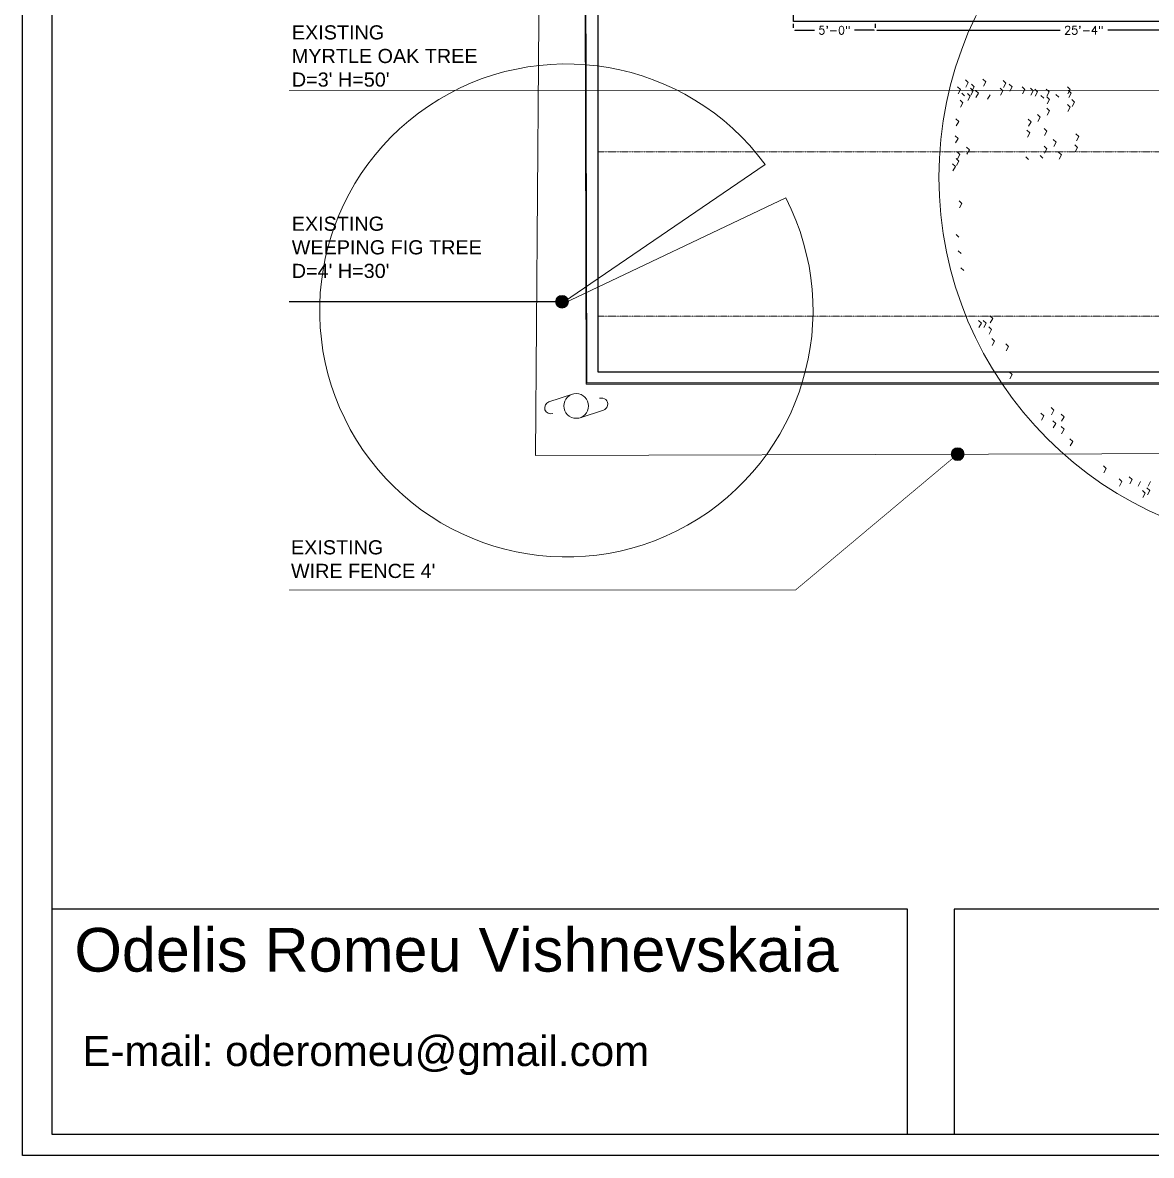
# Model space of a CAD drawing. Header units: inches. Extents: x 437 to 8681, y 26 to 3302.
# Drawn here: x 437 to 1260, y 26 to 853 of the extents above; entities that cross this region are included whole.
import ezdxf

# ---------------------------------------------------------------- set-up
doc = ezdxf.new("R2010")
doc.units = ezdxf.units.IN
doc.header["$MEASUREMENT"] = 0
doc.linetypes.add('PHANTOM2', pattern=[1.25, 0.625, -0.125, 0.125, -0.125, 0.125, -0.125])
doc.layers.add('ARBOLES', color=7, linetype='Continuous', lineweight=13, true_color=0x69d485)
for name, color, linetype, lineweight in [('BOUNDARY', 150, 'Continuous', 53), ('FENCE', 1, 'FENCE_LINE', 9), ('PLANTA BLANCA', 7, 'Continuous', 0), ('TEXTURE', 8, 'Continuous', 0)]:
    doc.layers.add(name, color=color, linetype=linetype, lineweight=lineweight)
doc.layers.add('DIMENSION', color=1, linetype='Continuous')
doc.layers.add('TEXT', color=7, linetype='Continuous')
doc.styles.add('ROMANS', font='romans.shx')
doc.styles.get("Standard").update_dxf_attribs({"font": 'arial.ttf'})
doc.linetypes.add('FENCE_LINE', pattern='A,0.5,-0.1,["X",Standard,S=0.1,R=0,X=-0.1,Y=-0.05],-0.001', length=0.601)
doc.dimstyles.new('SMALLER DIM', dxfattribs={"dimscale": 64, "dimtxt": 0.09375, "dimasz": 0.015625, "dimexe": 0.075, "dimexo": 0.02625, "dimgap": 0.0375, "dimtad": 0, "dimtih": 1, "dimtoh": 1, "dimdec": 4, "dimzin": 3, "dimdsep": 46, "dimlunit": 4, "dimtxsty": 'ROMANS', "dimcen": 0.0375, "dimclrd": 256, "dimclre": 256, "dimclrt": 7, "dimadec": 0, "dimazin": 0, "dimtfac": 0.75, "dimtdec": 4, "dimtmove": 0, "dimatfit": 3, "dimfxl": 1, "dimfrac": 1, "dimtolj": 1, "dimtzin": 0, "dimlwd": -1, "dimlwe": -1, "dimarcsym": 1})

# ---------------------------------------------------------------- blocks, each defined once
blk = doc.blocks.new('u_pole')
for p, q in [((0, 0.0375), (-0.075, 0.0375)), ((0, -0.0375), (0.075, -0.0375))]:
    blk.add_line(p, q)
blk.add_circle((0, 0), 0.0375)
for centre, start, end in [((-0.075, 0.01875), 90, 270), ((0.075, -0.01875), 270, 90)]:
    blk.add_arc(centre, 0.01875, start, end)
blk = doc.blocks.new('*D49')
at = {"layer": 'DIMENSION', "transparency": 16777216}
for p, q in [((1059.23, 849.22), (1059.23, 852.34)), ((1363.23, 849.22), (1363.23, 852.34)), ((1060.23, 847.54), (1193.83, 847.54)), ((1362.23, 847.54), (1228.63, 847.54))]:
    blk.add_line(p, q, dxfattribs=at)
for points in [[(1060.23, 847.71), (1060.23, 847.37), (1059.23, 847.54)], [(1362.23, 847.71), (1362.23, 847.37), (1363.23, 847.54)]]:
    blk.add_solid(points, dxfattribs=at)
at = {"layer": 'DIMENSION', "color": 7, "transparency": 16777216, "insert": (1211.23, 847.54), "char_height": 6, "attachment_point": 5, "style": 'ROMANS'}
blk.add_mtext('\\A1;25\'-4"', dxfattribs=at)
blk = doc.blocks.new('*D37')
at = {"layer": 'DIMENSION', "transparency": 16777216}
for p, q in [((999.23, 849.22), (999.23, 852.34)), ((1059.23, 849.22), (1059.23, 852.34)), ((1000.23, 847.54), (1014.69, 847.54)), ((1058.23, 847.54), (1043.77, 847.54))]:
    blk.add_line(p, q, dxfattribs=at)
for points in [[(1000.23, 847.71), (1000.23, 847.37), (999.23, 847.54)], [(1058.23, 847.71), (1058.23, 847.37), (1059.23, 847.54)]]:
    blk.add_solid(points, dxfattribs=at)
at = {"layer": 'DIMENSION', "color": 7, "transparency": 16777216, "insert": (1029.23, 847.54), "char_height": 6, "attachment_point": 5, "style": 'ROMANS'}
blk.add_mtext('\\A1;5\'-0"', dxfattribs=at)

msp = doc.modelspace()

# ---------------------------------------------------------------- hatches: boundary and pattern name
at = {"layer": 'TEXTURE', "transparency": 33554687}
h = msp.add_hatch(color=0, dxfattribs=at)
h.dxf.hatch_style = 1
edge = h.paths.add_edge_path()
edge.add_arc((830.36203, 649.29611), 4.66656, 0, 360)
h = msp.add_hatch(color=0, dxfattribs=at)
h.dxf.hatch_style = 1
edge = h.paths.add_edge_path()
edge.add_arc((1119.14806, 538.03082), 4.66656, 0, 360)

# ---------------------------------------------------------------- linework, layer by layer
for points in [[(436.7063, 3302.11012), (3992.8861, 3302.11012), (3992.8861, 26.02199), (436.7063, 26.02199)], [(3971.58533, 41.48839), (3971.58533, 3286.64372), (458.00708, 3286.64372), (458.00708, 41.48839)]]:
    msp.add_lwpolyline(points, close=True)
at = {"color": 0}
msp.add_lwpolyline([(1694.70424, 2742.19091), (1578.24003, 2742.19091), (856.53008, 1917.10668), (856.53008, 598.19693), (2115.47196, 598.19693), (2115.47196, 2144.12355), (2005.22944, 2144.12355), (2005.22944, 1084.688), (1808.37898, 1084.688), (1808.37898, 650.2838), (1363.22944, 650.2838), (1363.22944, 853.86683), (1059.22944, 853.86683), (1059.22944, 853.86683), (999.22944, 853.86683), (999.22944, 1947.59292), (1309.22944, 1947.59292)], dxfattribs=at)
at = {"layer": 'ARBOLES', "color": 0}
for p, q in [((1126.84425, 809.30425), (1124.77821, 811.2307)), ((1126.84425, 809.30425), (1124.77821, 811.2307)), ((1139.69283, 809.90803), (1137.62679, 811.83448)), ((1154.29401, 808.86096), (1152.22797, 810.78742)), ((1154.29401, 808.86096), (1152.22797, 810.78742)), ((1121.16894, 804.41093), (1119.1029, 806.33739)), ((1121.16894, 804.41093), (1119.1029, 806.33739)), ((1119.40049, 801.21719), (1121.16894, 804.41093)), ((1119.40049, 801.21719), (1121.16894, 804.41093)), ((1125.07579, 806.1105), (1126.84425, 809.30425)), ((1125.07579, 806.1105), (1126.84425, 809.30425)), ((1130.53985, 803.36387), (1128.47381, 805.29032)), ((1130.53985, 803.36387), (1128.47381, 805.29032)), ((1128.77139, 800.17012), (1130.53985, 803.36387)), ((1128.77139, 800.17012), (1130.53985, 803.36387)), ((1131.19364, 806.2433), (1129.12759, 808.16975)), ((1131.19364, 806.2433), (1129.12759, 808.16975)), ((1129.42518, 803.04955), (1131.19364, 806.2433)), ((1129.42518, 803.04955), (1131.19364, 806.2433)), ((1134.24463, 801.5315), (1132.17859, 803.45795)), ((1134.24463, 801.5315), (1132.17859, 803.45795)), ((1137.92437, 806.71428), (1139.69283, 809.90803)), ((1152.11473, 803.36387), (1150.04869, 805.29032)), ((1152.11473, 803.36387), (1150.04869, 805.29032)), ((1150.34627, 800.17012), (1152.11473, 803.36387)), ((1150.34627, 800.17012), (1152.11473, 803.36387)), ((1152.52555, 805.66722), (1154.29401, 808.86096)), ((1152.52555, 805.66722), (1154.29401, 808.86096)), ((1158.8705, 806.2433), (1156.80446, 808.16975)), ((1158.8705, 806.2433), (1156.80446, 808.16975)), ((1157.10204, 803.04955), (1158.8705, 806.2433)), ((1157.10204, 803.04955), (1158.8705, 806.2433)), ((1168.2414, 804.41093), (1166.17536, 806.33739)), ((1168.2414, 804.41093), (1166.17536, 806.33739)), ((1166.47295, 801.21719), (1168.2414, 804.41093)), ((1166.47295, 801.21719), (1168.2414, 804.41093)), ((1174.34339, 803.36387), (1172.27735, 805.29032)), ((1174.34339, 803.36387), (1172.27735, 805.29032)), ((1172.57493, 800.17012), (1174.34339, 803.36387)), ((1172.57493, 800.17012), (1174.34339, 803.36387)), ((1177.47084, 802.66282), (1175.4048, 804.58927)), ((1177.47084, 802.66282), (1175.4048, 804.58927)), ((1175.70238, 799.46907), (1177.47084, 802.66282)), ((1175.70238, 799.46907), (1177.47084, 802.66282)), ((1185.89358, 802.57857), (1183.82754, 804.50502)), ((1184.12512, 799.38482), (1185.89358, 802.57857)), ((1184.12512, 799.38482), (1185.89358, 802.57857)), ((1201.36647, 804.41093), (1199.30043, 806.33739)), ((1201.36647, 804.41093), (1199.30043, 806.33739)), ((1199.59801, 801.21719), (1201.36647, 804.41093)), ((1199.59801, 801.21719), (1201.36647, 804.41093)), ((1202.02025, 801.5315), (1199.95421, 803.45795)), ((1202.02025, 801.5315), (1199.95421, 803.45795)), ((1122.92154, 794.64532), (1120.8555, 796.57178)), ((1121.15309, 791.45158), (1122.92154, 794.64532)), ((1121.15309, 791.45158), (1122.92154, 794.64532)), ((1124.21994, 799.69914), (1122.1539, 801.62559)), ((1128.36974, 799.35712), (1126.3037, 801.28357)), ((1128.36974, 799.35712), (1126.3037, 801.28357)), ((1126.60129, 796.16337), (1128.36974, 799.35712)), ((1126.60129, 796.16337), (1128.36974, 799.35712)), ((1132.47617, 798.33775), (1134.24463, 801.5315)), ((1132.47617, 798.33775), (1134.24463, 801.5315)), ((1140.97537, 797.29069), (1142.74382, 800.48444)), ((1140.97537, 797.29069), (1142.74382, 800.48444)), ((1181.97087, 797.86677), (1179.90483, 799.79322)), ((1181.97087, 797.86677), (1179.90483, 799.79322)), ((1186.18796, 796.90396), (1184.12192, 798.83041)), ((1186.18796, 796.90396), (1184.12192, 798.83041)), ((1184.41951, 793.71021), (1186.18796, 796.90396)), ((1184.41951, 793.71021), (1186.18796, 796.90396)), ((1192.86727, 798.65207), (1190.80123, 800.57852)), ((1192.86727, 798.65207), (1190.80123, 800.57852)), ((1200.2518, 798.33775), (1202.02025, 801.5315)), ((1200.2518, 798.33775), (1202.02025, 801.5315)), ((1204.41746, 794.98734), (1202.35142, 796.91379)), ((1204.41746, 794.98734), (1202.35142, 796.91379)), ((1202.64901, 791.79359), (1204.41746, 794.98734)), ((1179.43219, 784.0774), (1177.36615, 786.00385)), ((1179.43219, 784.0774), (1177.36615, 786.00385)), ((1186.18796, 788.78919), (1184.12192, 790.71565)), ((1186.18796, 788.78919), (1184.12192, 790.71565)), ((1184.41951, 785.59545), (1186.18796, 788.78919)), ((1201.36647, 791.32261), (1199.30043, 793.24906)), ((1201.36647, 791.32261), (1199.30043, 793.24906)), ((1199.59801, 788.12886), (1201.36647, 791.32261)), ((1199.59801, 788.12886), (1201.36647, 791.32261)), ((1119.87055, 781.03346), (1117.80451, 782.95992)), ((1119.87055, 781.03346), (1117.80451, 782.95992)), ((1118.10209, 777.83972), (1119.87055, 781.03346)), ((1118.10209, 777.83972), (1119.87055, 781.03346)), ((1172.67642, 780.67443), (1170.61038, 782.60088)), ((1170.90797, 777.48068), (1172.67642, 780.67443)), ((1170.90797, 777.48068), (1172.67642, 780.67443)), ((1177.66374, 780.88365), (1179.43219, 784.0774)), ((1177.66374, 780.88365), (1179.43219, 784.0774)), ((1119.43469, 768.46867), (1117.36865, 770.39512)), ((1119.43469, 768.46867), (1117.36865, 770.39512)), ((1171.80471, 772.55967), (1169.73867, 774.48612)), ((1171.80471, 772.55967), (1169.73867, 774.48612)), ((1170.03625, 769.36592), (1171.80471, 772.55967)), ((1170.03625, 769.36592), (1171.80471, 772.55967)), ((1184.22661, 773.8685), (1182.16057, 775.79495)), ((1184.22661, 773.8685), (1182.16057, 775.79495)), ((1182.45815, 770.67475), (1184.22661, 773.8685)), ((1182.45815, 770.67475), (1184.22661, 773.8685)), ((1207.52878, 770.05979), (1205.46274, 771.98624)), ((1205.76032, 766.86604), (1207.52878, 770.05979)), ((1205.76032, 766.86604), (1207.52878, 770.05979)), ((1117.66624, 765.27492), (1119.43469, 768.46867)), ((1127.71596, 760.35391), (1125.64992, 762.28036)), ((1127.71596, 760.35391), (1125.64992, 762.28036)), ((1184.22661, 761.04194), (1182.16057, 762.96839)), ((1184.22661, 761.04194), (1182.16057, 762.96839)), ((1182.45815, 757.84819), (1184.22661, 761.04194)), ((1182.45815, 757.84819), (1184.22661, 761.04194)), ((1190.98238, 765.75374), (1188.91634, 767.68019)), ((1190.98238, 765.75374), (1188.91634, 767.68019)), ((1189.21392, 762.55999), (1190.98238, 765.75374)), ((1189.21392, 762.55999), (1190.98238, 765.75374)), ((1206.65706, 761.94503), (1204.59102, 763.87148)), ((1206.65706, 761.94503), (1204.59102, 763.87148)), ((1204.88861, 758.75128), (1206.65706, 761.94503)), ((1204.88861, 758.75128), (1206.65706, 761.94503)), ((1120.08848, 751.97738), (1118.02244, 753.90383)), ((1120.08848, 751.97738), (1118.02244, 753.90383)), ((1120.74226, 756.95094), (1118.67622, 758.87739)), ((1120.74226, 756.95094), (1118.67622, 758.87739)), ((1118.97381, 753.75719), (1120.74226, 756.95094)), ((1118.97381, 753.75719), (1120.74226, 756.95094)), ((1125.9475, 757.16016), (1127.71596, 760.35391)), ((1125.9475, 757.16016), (1127.71596, 760.35391)), ((1170.933, 753.18894), (1168.86696, 755.1154)), ((1170.933, 753.18894), (1168.86696, 755.1154)), ((1181.39355, 754.23601), (1179.3275, 756.16246)), ((1181.39355, 754.23601), (1179.3275, 756.16246)), ((1194.90508, 756.59191), (1192.83904, 758.51836)), ((1194.90508, 756.59191), (1192.83904, 758.51836)), ((1193.13663, 753.39816), (1194.90508, 756.59191)), ((1193.13663, 753.39816), (1194.90508, 756.59191)), ((831.42027, 649.0293), (978.64177, 749.45663)), ((831.42027, 649.0293), (978.64177, 749.45663)), ((1117.47334, 748.05088), (1115.4073, 749.97733)), ((1117.47334, 748.05088), (1115.4073, 749.97733)), ((1115.70489, 744.85713), (1117.47334, 748.05088)), ((1115.70489, 744.85713), (1117.47334, 748.05088)), ((1118.32002, 748.78363), (1120.08848, 751.97738)), ((1118.32002, 748.78363), (1120.08848, 751.97738)), ((993.68349, 725.12085), (831.99035, 648.27676)), ((993.68349, 725.12085), (831.99035, 648.27676)), ((1122.26776, 721.08893), (1120.20172, 723.01538)), ((1122.26776, 721.08893), (1120.20172, 723.01538)), ((1120.4993, 717.89518), (1122.26776, 721.08893)), ((1120.4993, 717.89518), (1122.26776, 721.08893)), ((1120.08848, 696.48287), (1118.02244, 698.40932)), ((1121.61397, 684.44161), (1119.54793, 686.36806)), ((1123.57533, 672.13858), (1121.50929, 674.06504)), ((1144.71435, 637.06187), (1142.64831, 638.98832)), ((1144.71435, 637.06187), (1142.64831, 638.98832)), ((1142.94589, 633.86812), (1144.71435, 637.06187)), ((1142.94589, 633.86812), (1144.71435, 637.06187)), ((1136.43308, 633.6589), (1134.36704, 635.58536)), ((1136.43308, 633.6589), (1134.36704, 635.58536)), ((1134.66463, 630.46516), (1136.43308, 633.6589)), ((1134.66463, 630.46516), (1136.43308, 633.6589)), ((1139.91993, 633.6589), (1137.85389, 635.58536)), ((1139.91993, 633.6589), (1137.85389, 635.58536)), ((1138.15147, 630.46516), (1139.91993, 633.6589)), ((1138.15147, 630.46516), (1139.91993, 633.6589)), ((1143.84264, 628.94711), (1141.7766, 630.87356)), ((1143.84264, 628.94711), (1141.7766, 630.87356)), ((1142.07418, 625.75336), (1143.84264, 628.94711)), ((1142.07418, 625.75336), (1143.84264, 628.94711)), ((1146.02192, 620.57058), (1143.95588, 622.49703)), ((1146.02192, 620.57058), (1143.95588, 622.49703)), ((1144.25346, 617.37683), (1146.02192, 620.57058)), ((1144.25346, 617.37683), (1146.02192, 620.57058)), ((1156.26454, 616.64408), (1154.19849, 618.57053)), ((1156.26454, 616.64408), (1154.19849, 618.57053)), ((1154.49608, 613.45033), (1156.26454, 616.64408)), ((1154.49608, 613.45033), (1156.26454, 616.64408)), ((1158.87967, 596.22629), (1156.81363, 598.15274)), ((1158.87967, 596.22629), (1156.81363, 598.15274)), ((1157.11122, 593.03254), (1158.87967, 596.22629)), ((1157.11122, 593.03254), (1158.87967, 596.22629)), ((1189.3896, 570.04964), (1187.32356, 571.97609)), ((1189.3896, 570.04964), (1187.32356, 571.97609)), ((1181.98005, 566.12314), (1179.914, 568.04959)), ((1181.98005, 566.12314), (1179.914, 568.04959)), ((1180.21159, 562.92939), (1181.98005, 566.12314)), ((1187.62114, 566.85589), (1189.3896, 570.04964)), ((1196.79915, 565.33784), (1194.73311, 567.26429)), ((1196.79915, 565.33784), (1194.73311, 567.26429)), ((1195.0307, 562.14409), (1196.79915, 565.33784)), ((1195.0307, 562.14409), (1196.79915, 565.33784)), ((1190.69717, 560.36427), (1188.63113, 562.29073)), ((1190.69717, 560.36427), (1188.63113, 562.29073)), ((1188.92871, 557.17053), (1190.69717, 560.36427)), ((1188.92871, 557.17053), (1190.69717, 560.36427)), ((1196.79915, 556.17601), (1194.73311, 558.10246)), ((1195.0307, 552.98226), (1196.79915, 556.17601)), ((1203.11907, 547.27595), (1201.05303, 549.2024)), ((1203.11907, 547.27595), (1201.05303, 549.2024)), ((1201.35061, 544.0822), (1203.11907, 547.27595)), ((1201.35061, 544.0822), (1203.11907, 547.27595)), ((1227.52701, 527.64346), (1225.46097, 529.56991)), ((1227.52701, 527.64346), (1225.46097, 529.56991)), ((1225.75855, 524.44971), (1227.52701, 527.64346)), ((1225.75855, 524.44971), (1227.52701, 527.64346)), ((1246.48675, 519.52869), (1244.42071, 521.45515)), ((1246.48675, 519.52869), (1244.42071, 521.45515)), ((1239.0772, 517.95809), (1237.01116, 519.88455)), ((1239.0772, 517.95809), (1237.01116, 519.88455)), ((1237.30874, 514.76435), (1239.0772, 517.95809)), ((1237.30874, 514.76435), (1239.0772, 517.95809)), ((1244.71829, 516.33495), (1246.48675, 519.52869)), ((1244.71829, 516.33495), (1246.48675, 519.52869)), ((1250.82028, 514.76435), (1252.58874, 517.95809)), ((1250.82028, 514.76435), (1252.58874, 517.95809)), ((1259.34451, 511.41393), (1257.27846, 513.34038)), ((1259.34451, 511.41393), (1257.27846, 513.34038)), ((1258.22983, 514.76435), (1259.99829, 517.95809)), ((1256.07558, 509.58157), (1254.00954, 511.50802)), ((1256.07558, 509.58157), (1254.00954, 511.50802)), ((1254.30713, 506.38782), (1256.07558, 509.58157)), ((1254.30713, 506.38782), (1256.07558, 509.58157)), ((1257.57605, 508.22018), (1259.34451, 511.41393)), ((1257.57605, 508.22018), (1259.34451, 511.41393))]:
    msp.add_line(p, q, dxfattribs=at)
msp.add_circle((1375.44128, 740.27276), 270, dxfattribs=at)
for centre, radius, start, end in [((833.52365, 642.94401), 180.01169, 36.27762049, 27.16202748), ((829.81694, 647.22251), 2.4156, 38.51595801, 25.75881738), ((829.81694, 647.22251), 2.4156, 38.51595801, 25.75881738)]:
    msp.add_arc(centre, radius, start, end, dxfattribs=at)
at = {"layer": 'BOUNDARY', "lineweight": 0}
for p, q in [((848.00947, 589.25098), (844.87651, 1916.18814)), ((2128.57404, 589.25098), (848.00947, 589.25098))]:
    msp.add_line(p, q, dxfattribs=at)
at = {"layer": 'FENCE', "color": 0, "ltscale": 2}
msp.add_lwpolyline([(1688.25945, 521.22573), (1472.33758, 539.0833), (810.929, 537.11234), (816.19821, 1205.05206), (814.45737, 1494.63512), (821.23244, 1908.57968), (1553.68366, 2752.81047), (971.06193, 2752.81047)], dxfattribs=at)
at = {"layer": 'PLANTA BLANCA'}
msp.add_lwpolyline([(2123.47196, 2750.18877), (2123.47196, 590.19694), (848.53008, 590.19693), (845.4099, 1916.55324), (1574.60909, 2750.19091), (2123.47196, 2750.18877)], dxfattribs=at)
at = {"layer": 'PLANTA BLANCA', "flags": 128}
msp.add_lwpolyline([(856.53008, 1917.10668), (856.53008, 598.19693), (2115.47196, 598.19693)], dxfattribs=at)
at = {"layer": 'TEXT'}
for points, const_width in [([(631, 803.5995), (1347.36334, 803.5995)], 0.5), ([(631, 649.29611), (830.36203, 649.29611)], 1), ([(631, 438.73094), (1000.70331, 438.73094), (1119.14806, 538.03082)], 0.5)]:
    msp.add_lwpolyline(points, dxfattribs=dict(at, const_width=const_width))
for points in [[(458.00708, 205.76753), (458.00708, 41.48839), (1082.5482, 41.48839), (1082.5482, 205.76753)], [(1116.54648, 205.76753), (1116.54648, 41.48839), (2344.01238, 41.48839), (2344.01238, 205.76753)]]:
    msp.add_lwpolyline(points, close=True, dxfattribs=at)
at = {"layer": 'TEXTURE', "color": 7, "linetype": 'PHANTOM2', "lineweight": 0, "flags": 128}
for points in [[(856.53008, 758.86683), (2115.47196, 758.86683)], [(856.53008, 638.86683), (2115.47196, 638.86683)]]:
    msp.add_lwpolyline(points, dxfattribs=at)
at = {"layer": 'TEXTURE', "color": 0}
for centre in [(830.36203, 649.29611), (1119.14806, 538.03082)]:
    msp.add_circle(centre, 4.66656, dxfattribs=at)

# ---------------------------------------------------------------- block references
at = {"layer": 'PLANTA BLANCA', "xscale": 239.9999999981806, "yscale": 239.9999999981806, "zscale": 239.9999999981806, "rotation": 18.10041519471744}
msp.add_blockref('u_pole', (840.71933, 573.20128), dxfattribs=at)

# ---------------------------------------------------------------- texts
at = {"layer": 'TEXT'}
for s, width, gutter_width, insert, char_height, attachment_point in [("\\pxql;EXISTING \\PMYRTLE OAK TREE\\PD=3' H=50'", 269.1115011, 89.70383, (902.30186, 851.16613), 10.3327002, 3), ("\\pxql;EXISTING \\PWEEPING FIG TREE\\PD=4' H=30'", 269.1115011, 89.70383, (902.22533, 711.45863), 10.3327002, 3), ("\\pxql;EXISTING \\PWIRE FENCE 4'", 269.1115011, 89.70383, (901.66569, 475.16498), 10.3327002, 3), ('Odelis Romeu Vishnevskaia', 753.6934634, 43.0682, (474.45377, 192.08177), 31.9272725, 1), ('E-mail: oderomeu@gmail.com', 881.1631032, 50.35218, (480.30534, 113.24999), 21.9961338, 1)]:
    msp.add_mtext_dynamic_manual_height_columns(s, width=width, gutter_width=gutter_width, heights=[0], dxfattribs=dict(at, insert=insert, char_height=char_height, attachment_point=attachment_point))

# ---------------------------------------------------------------- dimensions: what is measured, and where the dimension line sits
at = {"layer": 'DIMENSION'}
for base, p2, picture, middle in [((999.22944, 847.54051), (999.22944, 847.54051), '*D37', (1029.22944, 847.54051)), ((1363.22944, 847.54051), (1363.22944, 847.54051), '*D49', (1211.22944, 847.54051))]:
    dim = msp.add_linear_dim(base=base, p1=(1059.22944, 847.54051), p2=p2, dimstyle='SMALLER DIM', dxfattribs=at)
    dim.commit()
    dim.dimension.update_dxf_attribs({"geometry": picture, "text_midpoint": middle})

doc.saveas('drawing.dxf')
